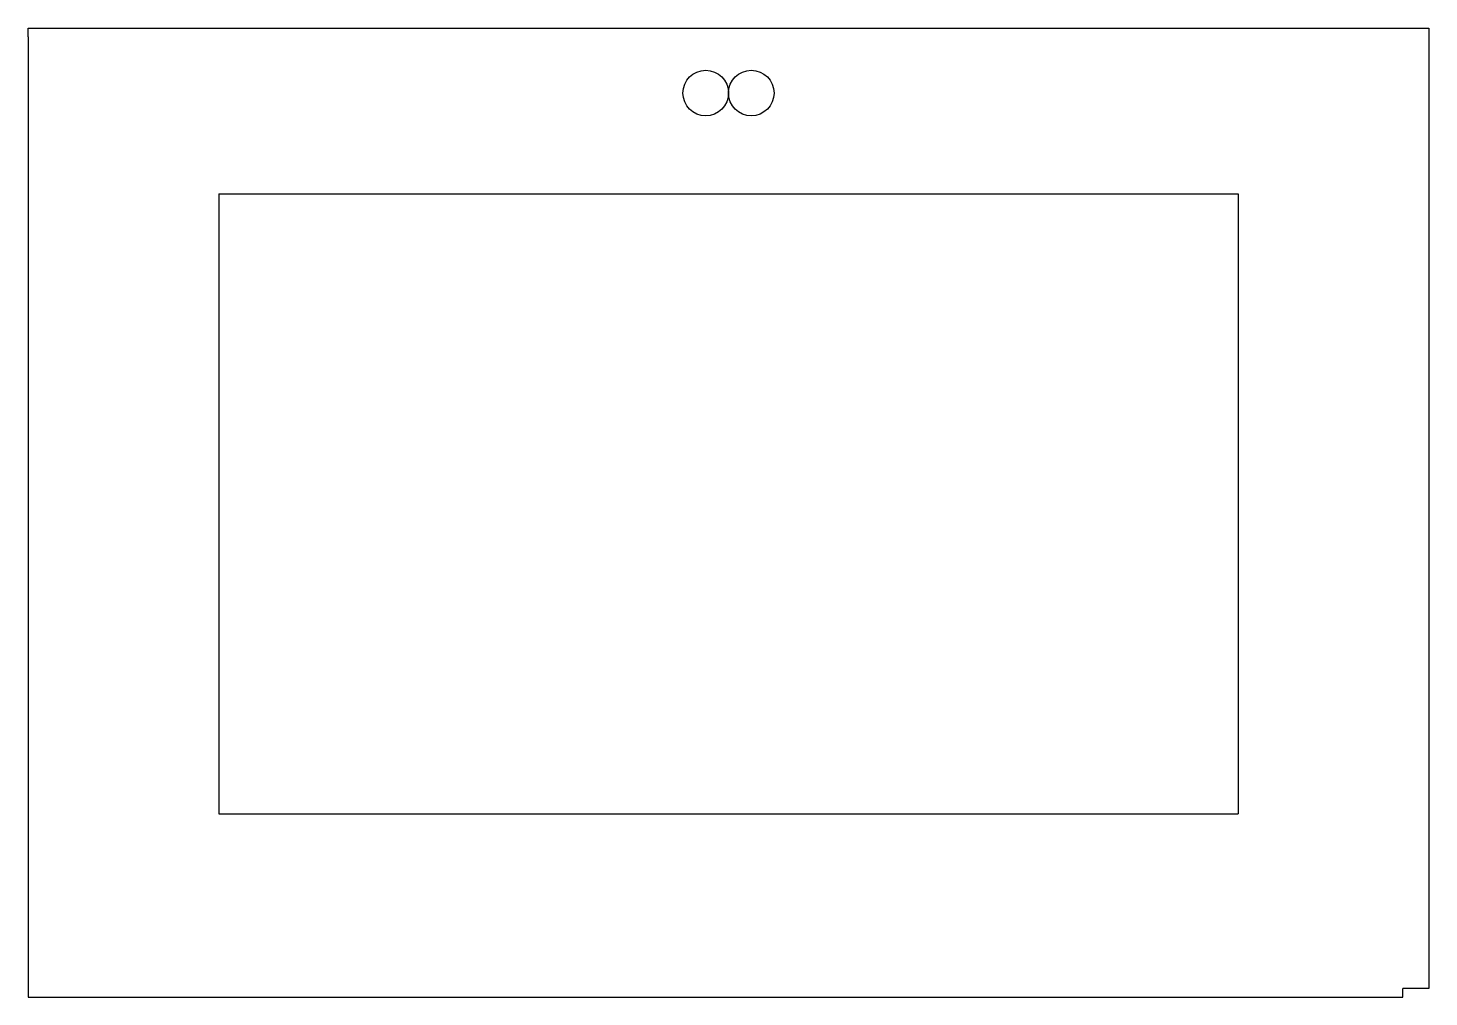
# Model space of a CAD drawing. Header units: millimetres. Extents: x 7 to 330, y -177 to 47.
import ezdxf

# ---------------------------------------------------------------- set-up
doc = ezdxf.new("R2010")
doc.units = ezdxf.units.MM

msp = doc.modelspace()

# ---------------------------------------------------------------- linework, layer by layer
at = {"color": 7, "linetype": 'Continuous'}
for p, q in [((7.33, 44.77), (7.33, 46.77)), ((7.33, 46.77), (13.33, 46.77)), ((13.33, 46.77), (330.33, 46.77)), ((330.33, 46.77), (330.33, -174.73)), ((7.33, 44.77), (7.33, -176.73)), ((51.33, 8.52), (286.33, 8.52)), ((51.33, 8.52), (51.33, -134.48)), ((286.33, 8.52), (286.33, -134.48)), ((51.33, -134.48), (286.33, -134.48)), ((7.33, -176.73), (324.33, -176.73)), ((330.33, -174.73), (324.33, -174.73)), ((324.33, -176.73), (324.33, -174.73))]:
    msp.add_line(p, q, dxfattribs=at)
for centre in [(163.58, 31.77), (174.08, 31.77)]:
    msp.add_circle(centre, 5.25, dxfattribs=at)

doc.saveas('drawing.dxf')
